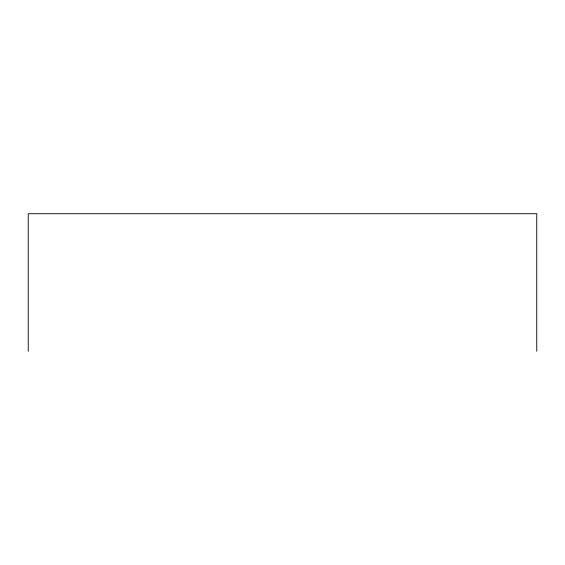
<?xml version="1.0" encoding="UTF-8"?>
<svg xmlns="http://www.w3.org/2000/svg" width="565" height="565" viewBox="0 0 565 565"><rect width="100%" height="100%" fill="white"/><g stroke="black" fill="none" stroke-linecap="round" stroke-linejoin="round"><path stroke-width="0.85" d="M536.75 351.282L536.75 213.718L28.25 213.718L28.25 351.282"/></g></svg>
